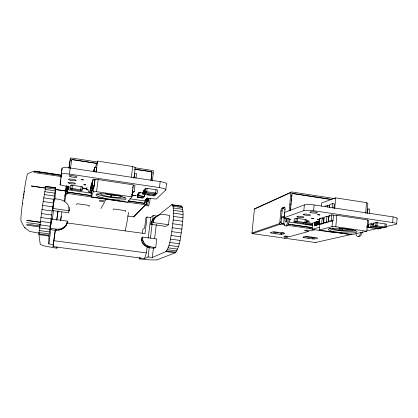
<?xml version="1.0" encoding="UTF-8"?>
<svg xmlns="http://www.w3.org/2000/svg" width="418" height="418" viewBox="0 0 418 418"><rect width="100%" height="100%" fill="white"/><g stroke="black" fill="none" stroke-linecap="round" stroke-linejoin="round"><path stroke-width="0.63" d="M157.837 215.714L171.49 204.883L172.111 204.684L172.639 205.144C174.896 213.781 172.587 222.914 171.793 231.635C170.319 238.281 170.157 246.003 165.925 251.573L152.298 257.493L148.087 256.939L144.539 258.564L53.06 246.63L53.243 244.514L48.807 243.934L48.885 236.003L52.156 210.986L55.709 187.708L45.818 186.266L42.532 205.416L39.031 232.57L38.937 234.681L40.28 244.499L44.151 245.92L53.833 247.717L56.749 248.151L56.911 247.132M50.244 229.283L51.597 218.98L67.45 221.159C66.88 229.869 57.146 231.812 50.244 229.283L50.766 225.605M139.366 257.598L139.204 258.883L150.015 259.886L156.755 259.944L175.231 252.812C180.268 246.233 180.336 237.006 181.851 229.095C182.426 221.665 184.27 213.77 181.945 206.497L181.365 206.037L172.111 204.684M26.653 222.595L40.206 224.414M141.467 239.331L141.524 237.858L142.658 237.063L156.755 238.981L155.726 247.466L154.435 248.13C148.881 248.438 141.645 245.852 141.467 239.331L142.606 238.558L142.658 237.063M51.597 218.98L50.944 224.377M52.856 208.472L52.752 210.583L68.651 212.804C71.682 203.477 62.319 198.461 54.209 198.963L52.856 208.472L69.116 210.756M54.209 198.963L53.896 202.521M54.998 198.958L55.709 187.708M396.677 223.928L397.1 218.311M385.772 226.64L395.789 224.388A7.54 1.181 3.9 0 0 392.669 222.569L393.092 216.916L314.117 204.945A7.503 1.322 4.8 0 0 304.367 204.914L284.548 212.48L284.036 217.762L290.949 219.356L289.758 219.763M379.847 227.847L379.821 228.191L377.224 228.771L377.255 228.432M373.624 224.147L371.048 223.766L368.519 224.382L368.274 227.449L378.504 228.959L381.106 228.38L381.2 227.146M382.23 227.308L382.204 227.653L384.879 227.052L385.119 223.923M386.18 227.246L386.42 224.116L375.981 222.559L373.373 223.196L373.128 226.31L383.494 227.847L386.18 227.246L375.735 225.699L373.128 226.31M368.274 227.449L370.803 226.854L371.048 223.766M375.735 225.699L375.981 222.559M365.666 213.264L366.529 202.631L335.654 197.86L321.667 202.96L321.379 206.142M367.046 213.384L367.85 203.42L366.529 202.631M367.568 213.232L367.924 208.864L369.575 209.115L369.225 213.483M319.807 223.661L319.237 230.052L351.392 234.707L366.842 231.248L367.751 219.92L336.809 215.291L333.031 215.249M366.973 226.3L368.044 226.044L368.498 220.406L367.391 220.239M319.237 230.052L332.038 226.624L335.821 226.708L336.809 215.291M342.551 230.637L342.713 228.787M329.238 207.375L329.4 205.52L327.743 205.264L324.964 206.236M328.078 222.209L328.569 216.618L326.907 216.367L324.128 217.229L323.636 222.768L325.288 223.013L328.078 222.209L326.411 221.963L323.636 222.768M329.499 207.673L329.776 204.559L332.65 203.556L334.337 203.812L333.956 208.216M328.443 221.378L328.94 215.74L331.814 214.847L333.507 215.103L333.01 220.793L330.121 221.624L328.443 221.378L331.317 220.542L333.01 220.793M332.263 207.96L332.65 203.556M331.317 220.542L331.814 214.847M332.038 226.624L332.592 220.302M334.724 208.577L335.654 197.86M319.018 224.111L319.509 218.661L322.194 217.83L323.835 218.071L323.344 223.573L320.643 224.346L319.018 224.111L321.703 223.332L323.344 223.573M319.133 224.372C320.366 224.335 319.603 224.837 319.456 220.72M319.441 223.259L319.54 222.11M321.703 223.332L322.194 217.83M327.576 207.119L327.743 205.264M326.411 221.963L326.907 216.367M284.036 217.762L303.834 210.635A7.514 1.264 4.9 0 1 313.594 210.714L314.117 204.945M337.227 232.512L335.962 232.816L312.074 229.362L312.643 223.071L319.462 221.017M312.486 238.908L303.771 237.67C301.085 237.346 306.88 236.227 308.029 236.588L316.875 237.847C320.026 237.994 310.992 240.465 312.586 237.769L308.86 237.241M315.412 222.24L315.109 225.626L314.393 225.83L314.519 222.214M314.393 225.83L314.545 224.142M314.19 225.804L314.906 225.595L315.229 221.995M314.007 238.96L314.106 237.821L312.586 237.769M315.82 225.333L316.144 221.723L316.865 221.503L316.541 225.124L316.018 225.359L316.745 225.15L317.053 221.744M316.018 225.359L316.227 223.097M317.466 224.858L317.79 221.221L318.521 221.002L318.192 224.644L317.67 224.884L318.401 224.675L318.709 221.247M317.67 224.884L317.873 222.606M303.834 210.635L304.367 204.914M305.192 219.539L304.915 222.533L302.961 223.144M303.771 237.67L303.876 236.531M306.19 222.721L306.467 219.727L296.237 218.222L294.34 218.865L294.058 221.843L304.226 223.332L306.19 222.721L295.949 221.221L294.058 221.843M308.134 238.291L308.238 237.152M295.364 221.702L295.333 222.031L297.235 221.409L297.517 218.41M295.949 221.221L296.237 218.222M289.125 210.975L290.897 192.505A0.637 0.601 64.2 0 1 291.586 191.951L334.682 198.597M290.317 209.57L290.505 207.636M290.688 205.703L290.933 203.122M291.121 201.189L291.367 198.613M291.555 196.679L291.738 194.746M290.447 210.536L292.03 193.999A0.653 0.611 64.5 0 1 292.72 193.445L332.028 199.496M275.598 233.672L275.708 232.523M284.674 224.894L280.206 224.252A0.622 0.585 68.3 0 1 279.658 223.525L280.912 210.709A2.853 0.888 -81.2 0 1 281.904 208.112L283.42 208.164L284.883 207.579M280.891 222.998A0.632 0.601 68.2 0 1 280.755 222.522L280.87 221.347M281.1 219.001L281.272 217.235L284.454 216.069M284.109 223.531L281.554 223.16A0.632 0.601 68.2 0 1 281.006 222.439L282.134 210.886A2.853 0.893 -81.2 0 1 283.127 208.295L283.42 208.164M280.029 234.299L271.157 233.04C268.45 232.779 273.806 231.462 274.903 231.87L283.916 233.155C286.393 233.401 281.863 234.446 280.765 234.367C278.325 233.218 282.594 233.087 283.508 232.638M281.518 234.346L281.633 233.192M284.423 215.071L283.932 220.176A6.62 2.116 -81.4 0 0 285.531 225.913A6.62 2.116 -81.4 0 0 288.389 218.614M284.548 213.791L284.992 209.214M91.788 193.241L68.583 189.861L69.132 186.836L60.119 184.902L62.042 168.282A8.01 1.505 8.6 0 1 70.229 167.979L160.188 181.616A7.712 1.458 7.1 0 1 166.573 183.988M61.044 178.026L61.242 176.077M61.441 174.128L61.645 172.179M61.775 170.884L62.042 168.282M315.893 242.252L315.444 242.529L252.441 233.636A0.543 0.522 68.9 0 1 251.96 232.998L254.421 209.063A0.543 0.517 64.5 0 1 255.017 208.592L290.996 192.223M56.529 230.13L56.644 229.158C61.07 229.806 65.715 227.042 67.084 222.747L66.833 223.802M284.919 209.961L285.003 209.094A2.884 0.909 -81.1 0 0 284.433 207.088L284.141 207.197M168.48 224.701L169.583 215.448C165.136 214.695 159.639 213.284 155.956 216.869C153.359 218.562 151.102 221.091 150.762 224.283L165.862 226.394L168.48 224.701L153.056 222.533L150.762 224.283M166.505 184.072L165.794 189.991A7.723 1.395 7.1 0 0 159.457 187.604L160.188 181.616M152.298 257.493L153.479 247.796M154.582 238.741L156.311 224.518M22.666 204.031L22.776 203.153M157.33 216.116L153.16 215.521L150.731 217.538L147.047 217.015L144.994 233.615L66.901 222.909M152.345 180.984L153.537 171.349A0.664 0.643 41.1 0 0 152.941 170.57L134.92 167.79M153.066 195.342L153.025 195.697L153.949 194.438M144.539 258.564L146.384 252.911L147.094 247.122M148.202 238.119L150.731 217.538M154.754 193.612L154.712 193.978L155.621 193.048L156.024 189.735M145.067 190.169L144.095 190.023L143.296 190.963L142.888 194.203L154.467 195.911L155.355 195.018L155.491 193.931M148.087 256.939L149.273 247.231M150.386 238.171L152.131 223.933M152.523 220.699L153.16 215.521M157.095 193.268L157.502 189.96L145.657 188.189L144.832 189.161L144.419 192.452L156.175 194.192L157.095 193.268L145.239 191.512L144.419 192.452M142.888 194.203L143.688 193.294L144.095 190.023M144.388 194.056L144.341 194.417L145.192 193.147M144.314 196.303L144.273 196.653L138.567 195.817L138.969 192.635L140.871 192.912M144.461 196.136L144.696 194.281M142.961 192.97L139.157 192.405L137.689 194.187L137.292 197.327L142.914 198.153L144.466 196.439L144.785 193.889M145.239 191.512L145.657 188.189M128.791 201.11L144.194 203.347A0.664 0.648 42.2 0 0 144.931 202.787L145.312 199.752M144.931 202.787L145.417 199.637M147.141 188.413L146.728 191.731L145.892 192.672M142.392 233.202L142.872 229.351L144.633 227.982L145.866 218.039L147.047 217.015M127.5 202.134L145.631 204.752A0.617 0.606 43 0 0 146.164 204.35L146.885 198.613M147.204 197.714L146.901 200.144A6.871 0.826 -81.8 0 0 147.037 205.875A6.871 0.826 -81.8 0 0 148.839 198.132M150.95 180.362L152.011 172.482A0.737 0.711 40.8 0 0 151.415 171.704L134.721 169.138M151.06 180.179L152.011 172.482M132.814 192.322L132.668 193.492L131.78 194.642M132.072 192.468L133.316 192.651L134.235 191.465L134.993 185.493L133.112 185.211M135.954 178.277L136.555 173.517L134.674 173.23L134.068 177.99M137.867 193.968L137.47 197.113L143.008 197.751M137.292 197.327L138.755 195.598L139.157 192.405M131.346 177.175L132.705 166.51L97.593 161.087L95.461 167.195M133.927 178.146L135.275 167.534L132.705 166.51M132.501 189.986L132.349 191.183L134.235 191.465M132.731 188.199L132.961 186.407M132.031 195.122L136.216 195.734L131.863 195.337L132.192 193.842M131.842 196.847L133.368 184.85L98.162 179.583L94.959 179.662L93.334 191.716L91.166 197.04L127.532 202.302L131.842 196.847L96.537 191.679L93.334 191.716M67.826 187.102L67.376 190.2L65.966 189.997L66.128 188.769M111.068 196.946L111.308 195.091M53.06 246.63L55.411 229.722M90.262 190.618L91.495 183.612L90.262 190.618L92.101 190.885L92.739 188.413M91.025 188.581L92.289 181.433L91.025 188.581L92.9 188.858L93.538 186.449M93.616 171.469L93.857 169.703L93.376 171.108M91.824 186.459L93.115 179.155L95.043 179.442L94.228 185.472L93.731 186.741L91.824 186.459L93.115 179.155M93.81 171.641L94.714 167.21L96.631 167.503L95.983 172.305M94.066 172.012L94.714 167.21M91.166 197.04L92.028 190.655M92.101 190.885L92.362 188.967M92.9 188.858L93.136 187.097M96.14 171.84L97.593 161.087M96.537 191.679L98.162 179.583M82.153 188.983L82.325 187.724M71.055 185.09L70.428 189.187L81.897 190.864L82.607 186.789L71.055 185.09L70.867 186.041M86.782 188.476L82.414 188.079L86.704 188.706L86.954 187.191M58.186 230.213L58.316 229.242M65.72 191.616L65.375 194.145L66.41 186.898M67.329 190.289L66.786 194.349L67.956 186.193M67.638 188.21L67.376 190.2M80.517 190.305L80.465 190.655L81.165 186.58M56.749 248.151L56.932 246.871M60.62 220.599L61.221 216.425M60.626 220.767L61.848 211.989M64.821 196.084L64.999 194.804M65.182 193.518L65.36 192.233M65.542 190.948L65.809 189.025M65.992 187.739L66.169 186.454M64.173 201.314L66.54 185.487M69.048 168.146L70.396 158.542A0.69 0.664 19 0 1 71.201 157.962L97.587 162.032M61.185 174.348A8.02 1.442 8.5 0 1 69.372 174.097L70.229 167.979M67.288 192.045A0.679 0.664 13.5 0 1 67.099 191.475L67.878 185.911M67.099 191.475L67.92 186.083M70.459 168.423L71.619 160.131A0.705 0.679 19.1 0 1 72.424 159.551L97.472 163.407M68.583 189.861L69.007 186.862M71.917 189.051L71.865 189.401L72.502 185.305M53.102 208.101L53.279 206.863M53.457 205.625L53.723 203.765M48.807 243.934L50.907 229.158M52.276 219.523L53.551 210.531M60.119 184.902L60.819 179.944M53.243 244.514L55.328 229.759M56.686 220.129L57.956 211.147M56.775 220.035L58.055 211.001M66.169 188.591L65.966 189.997M23.465 198.043L23.622 196.977M23.889 195.159L24.077 193.874M24.312 192.306L24.458 191.36M68.933 168.031L70.396 158.542M59.826 230.01L59.983 229.038M64.821 201.392L66.049 193.879M71.619 160.131L71.598 160.272A0.705 0.679 19.1 0 1 72.398 159.697L96.777 163.443M92.023 195.776L67.711 192.118A0.679 0.664 13.5 0 1 67.12 191.35M61.404 229.534L61.582 228.557M70.428 189.187L70.611 188.262L82.174 189.955M62.872 228.798L63.071 227.81M153.056 222.533L154.002 219.434L155.956 216.869M64.189 227.82L64.398 226.822M68.751 208.488L68.98 207.427M68.73 211.174L69.2 209.084M65.307 226.64L65.537 225.626M66.196 225.286L66.436 224.252M67.199 222.23L67.45 221.159M352.928 229.634L352.813 230.02A10.272 1.505 4.7 0 1 341.114 230.313A10.272 1.505 4.7 0 1 332.597 227.925M76.64 204.757L76.907 203.838L78.213 203.843L88.815 205.384L89.405 205.619L89.024 206.518M33.842 172.482L61.43 176.579M100.91 208.54L104.599 201.946L100.022 201.288C98.873 201.445 99.74 199.846 100.508 200.332L105.132 201.001L106.219 199.057L66.802 193.346M110.357 196.779L111.298 195.18L120.771 195.938M113.064 209.94L113.665 209.073L114.407 209.031L125.891 210.771L125.212 211.665M134.633 169.269L151.415 171.704M144.194 203.347L144.299 203.237A0.664 0.648 42.2 0 0 145.041 202.678M145.553 204.752L133.525 216.853L127.694 216.033M146.18 204.277L134.058 216.498A0.543 0.533 39.6 0 1 133.593 216.853L133.436 216.843M165.794 189.991L156.363 199.025L147.157 198.273L144.628 200.943L129.805 198.785M153.605 218.739L157.236 215.887M152.539 219.91L154.864 218.06M157.706 215.913L158.673 215.15M151.697 221.247L154.002 219.434M151.097 222.721L153.39 220.939M368.922 227.225L366.826 227.178M141.671 240.799L142.81 240.042L142.606 238.558M142.125 242.21L143.269 241.473L142.81 240.042M142.815 243.522L143.97 242.801C146.389 246.86 151.572 247.038 155.726 247.466M143.719 244.697L144.884 243.992M144.816 245.7L145.992 245.005M146.06 246.5L147.256 245.81M147.423 247.064L148.636 246.385M148.865 247.388L150.088 246.714M154.859 217.778L155.799 217.297M139.204 258.883L140.866 258.084M254.421 209.063L290.897 192.505M291.963 193.722A0.653 0.611 64.5 0 1 292.49 193.55L292.72 193.445M284.392 207.093L281.946 208.086L283.169 208.268M251.96 232.998L279.658 223.525M281.074 223.165A0.632 0.601 68.2 0 0 281.304 223.243L281.554 223.16M252.441 233.636L280.206 224.252M322.654 218.431L323.872 218.06M328.151 216.749L329.368 216.372M180.696 206.226L181.365 206.037M312.074 229.362L319.504 227.293M284.177 238.114L287.997 237.069L283.848 236.452L285.389 235.971L289.956 236.536L308.876 231.358L304.361 230.647L306.237 230.109L311.191 230.726L314.754 229.748M338.575 229.999L342.697 228.97L352.87 229.827M371.325 224.205L372.339 223.959L372.093 227.047L369.554 227.638M376.242 223.008L377.287 222.757L377.041 225.892L374.423 226.504M351.528 234.273A0.585 0.538 71.5 0 1 351.136 234.508L315.365 242.518M377.637 228.474L369.502 230.308L367.041 230.099M380.767 227.768L382.021 227.486M319.592 219.737L317.393 219.513L319.665 219.654M366.748 227L368.284 227.031M149.351 195.023L147.267 194.61M131.492 196.737L132.177 196.674L131.727 196.439M306.159 221.707L307.423 221.958L305.929 222.015M38.937 234.681L48.885 236.003M165.925 251.573L175.231 252.812M53.859 240.695L146.384 252.911M39.224 230.548L49.324 231.901M168.125 247.837L177.561 249.102M39.031 232.57L49.084 233.913M167.341 249.713L176.736 250.967M38.931 233.96L48.937 235.292M166.599 250.972L175.952 252.216M39.877 224.837L50.055 226.222M169.718 242.45L179.223 243.736M26.6 224.179L40.185 226.007M26.647 225.156L40.154 226.979M50.27 228.301L56.644 229.158M39.506 227.946L49.653 229.31M168.924 245.392L178.397 246.667M40.823 217.527L51.043 218.933M171.176 235.459L180.717 236.771M40.321 221.331L50.526 222.721M170.476 239.101L180.001 240.402M41.936 209.554L52.156 210.986M172.31 227.763L181.851 229.095M41.366 213.556L51.592 214.977M171.793 231.635L181.339 232.962M39.224 233.197L29.657 231.431L24.453 227.502L21.041 221.143A22.572 1.233 -82 0 1 22.185 205.181L23.089 198.378A49.314 4.394 -82.3 0 1 24.396 189.584L25.42 183.377A22.562 1.228 -82 0 1 27.776 173.606L34.412 171.046L61.436 175.085M42.532 205.416L52.741 206.853M172.786 223.75L182.316 225.093M43.66 197.86L53.833 199.313M173.433 216.388L182.938 217.741M273.173 232.157L275.075 232.429M276.345 232.612L278.242 232.883M305.746 236.797L307.611 237.063M43.106 201.523L53.3 202.965M173.177 219.967L182.697 221.315M106.862 199.151L108.8 199.428M110.086 199.616L114.6 200.269M115.891 200.457L120.405 201.11M121.695 201.298L126.21 201.951M287.229 225.265L312.753 228.965M338.293 232.659L342.765 233.307M344.04 233.495L348.513 234.143M349.788 234.326L351.068 234.508M44.663 191.69L54.763 193.153M173.527 210.301L182.964 211.665M44.188 194.548L54.33 196.005M173.554 213.128L183.027 214.491M335.821 226.708L366.842 231.248M288.848 221.968L312.727 225.448M53.87 187.739L55.714 188.006M171.49 204.883L172.718 205.066M173.945 205.243L175.173 205.421M177.013 205.687L178.24 205.87M45.661 186.632L55.61 188.084M172.639 205.144L181.945 206.497M45.41 187.682L55.411 189.135M173.062 206.252L182.415 207.61M67.711 192.118L91.568 195.582M128.237 200.901L144.299 203.237M287.945 224.085L312.22 227.611M281.304 223.243L283.879 223.62M289.037 224.367L290.965 224.644M292.255 224.832L311.577 227.638M45.076 189.38L55.129 190.838M173.365 207.986L182.76 209.345M319.509 218.661L320.59 218.818M92.3 185.184L94.228 185.472M366.941 225.877L368.044 226.044M143.688 193.294L155.355 195.018M370.803 226.854L381.106 228.38M142.136 193.1L143.4 193.288M91.485 187.358L93.381 187.635M138.755 195.598L144.466 196.439M306.185 220.694L309.362 221.159L306.331 220.944M281.272 217.235L284.486 217.71M90.706 189.432L92.566 189.709M283.326 217.799L284.611 217.987M69.372 174.097L159.457 187.604M313.594 210.714L392.669 222.569M35.211 171.364L36.497 171.552M37.787 171.751L39.72 172.033M41.011 172.232L44.878 172.806M46.168 173L53.253 174.055M54.544 174.249L56.477 174.536M57.768 174.729L59.053 174.923M34.166 171.453L61.159 175.476M328.94 215.74L330.058 215.907M373.373 223.196L374.241 223.327M280.896 210.829L282.119 211.012M292.49 193.55L331.119 199.49M105.644 193.785L111.298 195.18M339.061 227.941L342.697 228.97M25.336 227.914L24.453 227.502M143.269 241.473L143.97 242.801M45.818 186.266L45.875 186.574M355.807 230.814A14.458 2.121 4.7 0 1 342.347 230.961A14.458 2.121 4.7 0 1 329.4 228.589M305.203 223.155A3.668 0.559 5 0 1 309.221 222.862A3.668 0.559 5 0 1 312.204 223.881M393.092 216.916A7.534 1.233 3.8 0 1 396.901 218.541M360.875 232.643A6.484 2.754 -81.1 0 1 358.137 236.4A6.484 2.754 -81.1 0 1 355.943 233.751M362.385 231.755A6.484 2.764 -81.1 0 1 358.613 236.515M289.653 218.802A6.615 2.127 -81.4 0 1 286.21 226.065M286.623 221.963A3.307 1.066 -81.4 0 1 286.455 218.494M287.318 218.379A3.307 1.061 -81.4 0 1 285.75 222.047A3.307 1.061 -81.4 0 1 285.207 218.311M310.475 228.662A0.617 0.575 70 0 1 309.931 227.946M125.243 197.782A15.116 2.451 7.7 0 1 110.598 197.432A15.116 2.451 7.7 0 1 96.877 193.847M121.795 196.256A10.737 1.74 7.7 0 1 111.721 196.967A10.737 1.74 7.7 0 1 100.665 193.628M88.788 191.533A3.866 0.627 7.9 0 1 91.96 191.047M148.301 198.89A3.438 0.413 -81.8 0 1 147.413 201.889A3.438 0.413 -81.8 0 1 147.58 198.132M150.203 198.331A6.871 0.841 -81.8 0 1 148.986 204.684A6.871 0.841 -81.8 0 1 148.003 205.651M65.814 193.121A0.669 0.648 12.9 0 1 65.563 192.489M91.26 193.038A3.516 0.57 7.9 0 1 88.888 192.139A3.516 0.57 7.9 0 1 91.673 191.987M151.316 171.835A0.737 0.711 40.7 0 1 151.912 172.608M100.153 198.205A0.653 0.643 23.2 0 1 99.824 198.075M113.586 200.149A0.653 0.637 28.8 0 1 113.257 200.023M67.69 192.243A0.679 0.664 13.5 0 1 67.512 192.196M125.076 230.971A21.976 2.038 -82 0 0 127.375 219.915L128.389 213.321A48.101 6.019 -81.7 0 0 128.54 212.239M26.794 220.396L40.316 222.287L26.794 220.396M311.551 218.248L313.761 218.473L311.551 218.248M317.612 214.706L319.906 214.941L317.612 214.706M81.338 179.39C82.153 180.592 85.737 179.641 81.338 179.39M83.846 184.5C84.608 185.608 88.093 184.761 83.846 184.5M86.077 189.521L88.214 189.934L86.077 189.521M45.473 188.048L31.261 185.989L45.473 188.053M66.143 191.042L55.16 189.448L66.138 191.057M333.313 231.452A14.463 2.09 4.7 0 0 356.805 232.115A14.463 2.09 4.7 0 0 337.749 228.238A14.463 2.09 4.7 0 0 333.313 231.452M310.658 212.579A3.746 0.627 4.8 0 0 317.058 212.95A3.746 0.627 4.8 0 0 313.087 211.764A3.746 0.627 4.8 0 0 310.658 212.579M304.006 214.857A3.647 0.596 5 0 0 310.229 215.233A3.647 0.596 5 0 0 306.316 214.089A3.647 0.596 5 0 0 304.006 214.857M297.689 217.031A3.548 0.57 5.1 0 0 303.734 217.397A3.548 0.57 5.1 0 0 299.884 216.294A3.548 0.57 5.1 0 0 297.689 217.031M306.922 224.482A3.334 0.502 5.1 0 0 312.199 224.597A3.334 0.502 5.1 0 0 307.591 223.677A3.334 0.502 5.1 0 0 306.922 224.482M102.154 197.688A15.121 2.414 7.7 0 0 125.933 199.109A15.121 2.414 7.7 0 0 105.017 193.868A15.121 2.414 7.7 0 0 102.154 197.688M70.914 176.788A3.992 0.716 8.4 0 0 76.969 177.07A3.992 0.716 8.4 0 0 71.191 175.576A3.992 0.716 8.4 0 0 70.914 176.788M70.302 180.184A3.882 0.679 8.4 0 0 76.191 180.471A3.882 0.679 8.4 0 0 70.564 179.035A3.882 0.679 8.4 0 0 70.302 180.184M69.722 183.403A3.783 0.643 8.3 0 0 75.454 183.69A3.783 0.643 8.3 0 0 69.973 182.311A3.783 0.643 8.3 0 0 69.722 183.403"/></g></svg>
